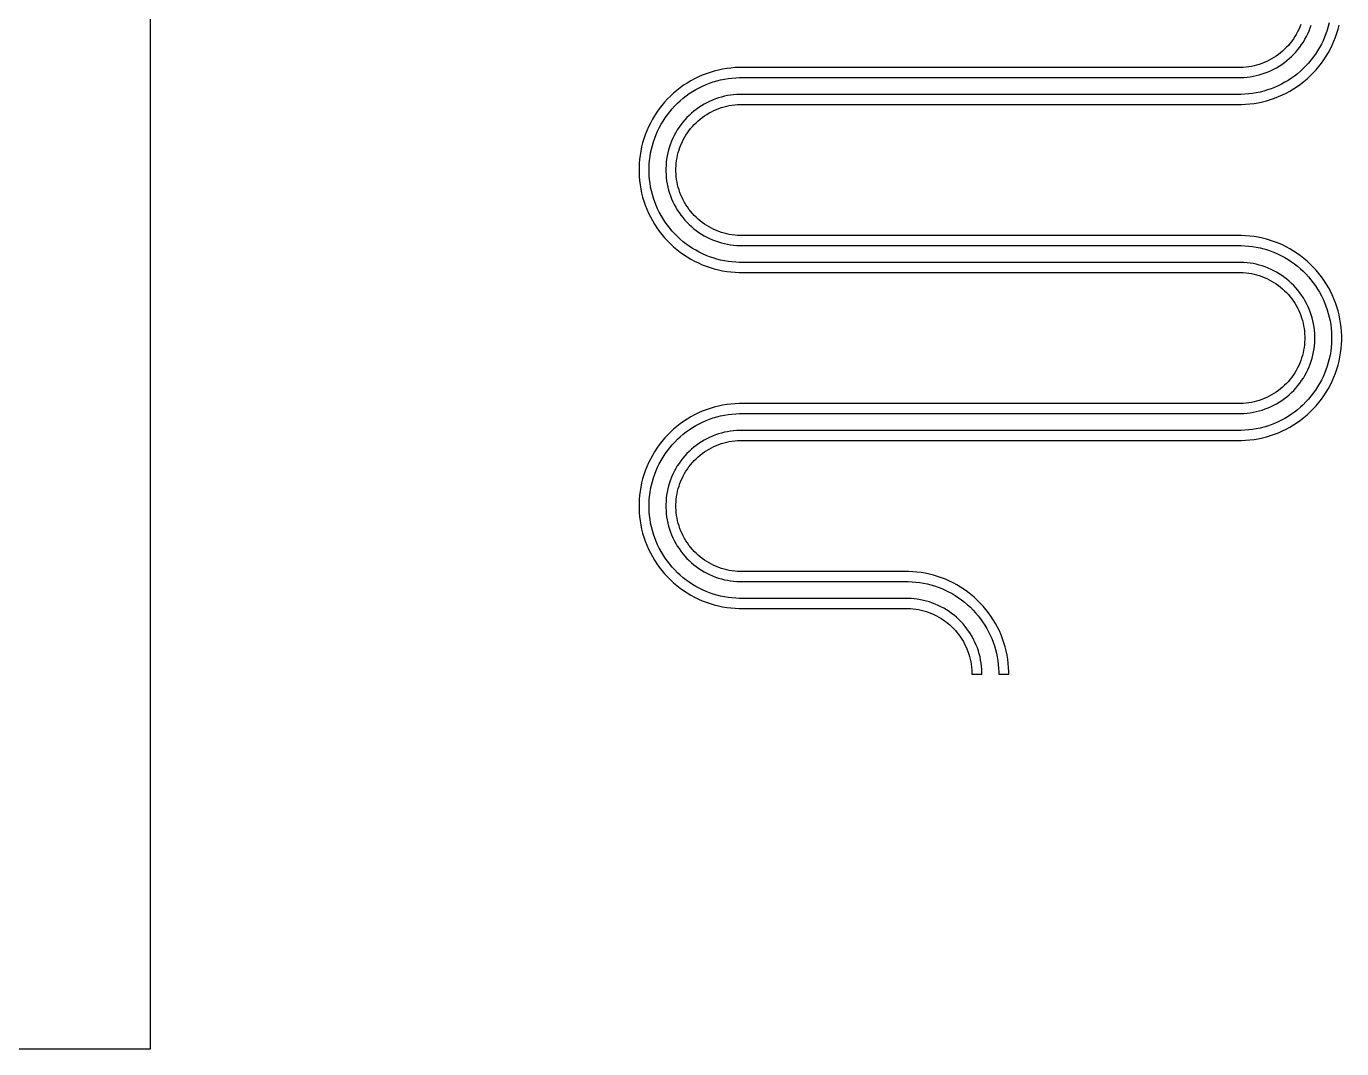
# Model space of a CAD drawing. Extents: x -3354 to 6958, y 9496 to 19808.
# Drawn here: x -1625 to -842, y 13403 to 14012 of the extents above; entities that cross this region are included whole.
import ezdxf

# ---------------------------------------------------------------- set-up
doc = ezdxf.new("R2010")
doc.units = 0
doc.layers.add('L1D0', color=3, linetype='CONTINUOUS')

msp = doc.modelspace()

# ---------------------------------------------------------------- linework, layer by layer
at = {"layer": 'L1D0'}
for points in [[(-2851.17, 15903.013), (-2851.17, 13403.013), (-1551.17, 13403.013), (-1551.17, 14637.013)], [(-866.346, 14012.587), (-866.932, 14011.085), (-867.58, 14009.609), (-868.288, 14008.16), (-869.055, 14006.742), (-869.881, 14005.357), (-870.762, 14004.007), (-871.699, 14002.695), (-872.69, 14001.423), (-873.732, 14000.192), (-874.824, 13999.006), (-875.964, 13997.866), (-877.15, 13996.774), (-878.381, 13995.732), (-879.653, 13994.741), (-880.965, 13993.804), (-882.315, 13992.923), (-883.7, 13992.097), (-885.118, 13991.33), (-886.567, 13990.622), (-888.043, 13989.974), (-889.545, 13989.388), (-891.07, 13988.864), (-892.616, 13988.404), (-894.179, 13988.008), (-895.757, 13987.678), (-897.347, 13987.412), (-898.947, 13987.213), (-900.554, 13987.08), (-902.165, 13987.013), (-1200.63, 13987.013), (-1203.15, 13986.909), (-1205.663, 13986.701), (-1208.166, 13986.389), (-1210.653, 13985.973), (-1213.121, 13985.456), (-1215.566, 13984.837), (-1217.983, 13984.117), (-1220.368, 13983.298), (-1222.718, 13982.382), (-1225.027, 13981.369), (-1227.293, 13980.261), (-1229.511, 13979.061), (-1231.677, 13977.77), (-1233.788, 13976.39), (-1235.841, 13974.925), (-1237.831, 13973.376), (-1239.755, 13971.746), (-1241.611, 13970.038), (-1243.394, 13968.255), (-1245.102, 13966.399), (-1246.732, 13964.475), (-1248.281, 13962.485), (-1249.746, 13960.432), (-1251.126, 13958.321), (-1252.417, 13956.155), (-1253.617, 13953.937), (-1254.725, 13951.671), (-1255.738, 13949.362), (-1256.654, 13947.012), (-1257.473, 13944.627), (-1258.193, 13942.21), (-1258.812, 13939.765), (-1259.329, 13937.297), (-1259.745, 13934.81), (-1260.057, 13932.307), (-1260.265, 13929.794), (-1260.369, 13927.274), (-1260.369, 13924.752), (-1260.265, 13922.232), (-1260.057, 13919.719), (-1259.745, 13917.216), (-1259.329, 13914.729), (-1258.812, 13912.261), (-1258.193, 13909.816), (-1257.473, 13907.399), (-1256.654, 13905.014), (-1255.738, 13902.664), (-1254.725, 13900.355), (-1253.617, 13898.089), (-1252.417, 13895.871), (-1251.126, 13893.705), (-1249.746, 13891.594), (-1248.281, 13889.541), (-1246.732, 13887.551), (-1245.102, 13885.627), (-1243.394, 13883.771), (-1241.611, 13881.988), (-1239.755, 13880.28), (-1237.831, 13878.65), (-1235.841, 13877.101), (-1233.788, 13875.636), (-1231.677, 13874.256), (-1229.511, 13872.965), (-1227.293, 13871.765), (-1225.027, 13870.657), (-1222.718, 13869.644), (-1220.368, 13868.728), (-1217.983, 13867.909), (-1215.566, 13867.189), (-1213.121, 13866.57), (-1210.653, 13866.053), (-1208.166, 13865.637), (-1205.663, 13865.325), (-1203.15, 13865.117), (-1200.63, 13865.013), (-902.165, 13865.013), (-900.554, 13864.946), (-898.947, 13864.813), (-897.347, 13864.614), (-895.757, 13864.348), (-894.179, 13864.018), (-892.616, 13863.622), (-891.07, 13863.162), (-889.545, 13862.638), (-888.043, 13862.052), (-886.567, 13861.404), (-885.118, 13860.696), (-883.7, 13859.929), (-882.315, 13859.103), (-880.965, 13858.222), (-879.653, 13857.285), (-878.381, 13856.294), (-877.15, 13855.252), (-875.964, 13854.16), (-874.824, 13853.02), (-873.732, 13851.834), (-872.69, 13850.603), (-871.699, 13849.331), (-870.762, 13848.019), (-869.881, 13846.669), (-869.055, 13845.284), (-868.288, 13843.866), (-867.58, 13842.417), (-866.932, 13840.941), (-866.346, 13839.439), (-865.822, 13837.914), (-865.362, 13836.368), (-864.966, 13834.805), (-864.636, 13833.227), (-864.37, 13831.637), (-864.171, 13830.037), (-864.038, 13828.43), (-863.971, 13826.819), (-863.971, 13825.207), (-864.038, 13823.596), (-864.171, 13821.989), (-864.37, 13820.389), (-864.636, 13818.799), (-864.966, 13817.221), (-865.362, 13815.658), (-865.822, 13814.112), (-866.346, 13812.587), (-866.932, 13811.085), (-867.58, 13809.609), (-868.288, 13808.16), (-869.055, 13806.742), (-869.881, 13805.357), (-870.762, 13804.007), (-871.699, 13802.695), (-872.69, 13801.423), (-873.732, 13800.192), (-874.824, 13799.006), (-875.964, 13797.866), (-877.15, 13796.774), (-878.381, 13795.732), (-879.653, 13794.741), (-880.965, 13793.804), (-882.315, 13792.923), (-883.7, 13792.097), (-885.118, 13791.33), (-886.567, 13790.622), (-888.043, 13789.974), (-889.545, 13789.388), (-891.07, 13788.864), (-892.616, 13788.404), (-894.179, 13788.008), (-895.757, 13787.678), (-897.347, 13787.412), (-898.947, 13787.213), (-900.554, 13787.08), (-902.165, 13787.013), (-1200.63, 13787.013), (-1203.15, 13786.909), (-1205.663, 13786.701), (-1208.166, 13786.389), (-1210.653, 13785.973), (-1213.121, 13785.456), (-1215.566, 13784.837), (-1217.983, 13784.117), (-1220.368, 13783.298), (-1222.718, 13782.382), (-1225.027, 13781.369), (-1227.293, 13780.261), (-1229.511, 13779.061), (-1231.677, 13777.77), (-1233.788, 13776.39), (-1235.841, 13774.925), (-1237.831, 13773.376), (-1239.755, 13771.746), (-1241.611, 13770.038), (-1243.394, 13768.255), (-1245.102, 13766.399), (-1246.732, 13764.475), (-1248.281, 13762.485), (-1249.746, 13760.432), (-1251.126, 13758.321), (-1252.417, 13756.155), (-1253.617, 13753.937), (-1254.725, 13751.671), (-1255.738, 13749.362), (-1256.654, 13747.012), (-1257.473, 13744.627), (-1258.193, 13742.21), (-1258.812, 13739.765), (-1259.329, 13737.297), (-1259.745, 13734.81), (-1260.057, 13732.307), (-1260.265, 13729.794), (-1260.369, 13727.274), (-1260.369, 13724.752), (-1260.265, 13722.232), (-1260.057, 13719.719), (-1259.745, 13717.216), (-1259.329, 13714.729), (-1258.812, 13712.261), (-1258.193, 13709.816), (-1257.473, 13707.399), (-1256.654, 13705.014), (-1255.738, 13702.664), (-1254.725, 13700.355), (-1253.617, 13698.089), (-1252.417, 13695.871), (-1251.126, 13693.705), (-1249.746, 13691.594), (-1248.281, 13689.541), (-1246.732, 13687.551), (-1245.102, 13685.627), (-1243.394, 13683.771), (-1241.611, 13681.988), (-1239.755, 13680.28), (-1237.831, 13678.65), (-1235.841, 13677.101), (-1233.788, 13675.636), (-1231.677, 13674.256), (-1229.511, 13672.965), (-1227.293, 13671.765), (-1225.027, 13670.657), (-1222.718, 13669.644), (-1220.368, 13668.728), (-1217.983, 13667.909), (-1215.566, 13667.189), (-1213.121, 13666.57), (-1210.653, 13666.053), (-1208.166, 13665.637), (-1205.663, 13665.325), (-1203.15, 13665.117), (-1200.63, 13665.013), (-1100.364, 13665.013), (-1098.753, 13664.946), (-1097.146, 13664.813), (-1095.546, 13664.614), (-1093.956, 13664.348), (-1092.378, 13664.018), (-1090.815, 13663.622), (-1089.269, 13663.162), (-1087.744, 13662.638), (-1086.242, 13662.052), (-1084.766, 13661.404), (-1083.317, 13660.696), (-1081.899, 13659.929), (-1080.514, 13659.103), (-1079.164, 13658.222), (-1077.852, 13657.285), (-1076.58, 13656.294), (-1075.349, 13655.252), (-1074.163, 13654.16), (-1073.023, 13653.02), (-1071.931, 13651.834), (-1070.889, 13650.603), (-1069.898, 13649.331), (-1068.961, 13648.019), (-1068.08, 13646.669), (-1067.254, 13645.284), (-1066.487, 13643.866), (-1065.779, 13642.417), (-1065.131, 13640.941), (-1064.545, 13639.439), (-1064.021, 13637.914), (-1063.561, 13636.368), (-1063.165, 13634.805), (-1062.835, 13633.227), (-1062.569, 13631.637), (-1062.37, 13630.037), (-1062.237, 13628.43), (-1062.17, 13626.819), (-1062.17, 13626.013), (-1056.17, 13626.013), (-1056.17, 13626.943), (-1056.247, 13628.802), (-1056.401, 13630.656), (-1056.631, 13632.502), (-1056.937, 13634.337), (-1057.319, 13636.158), (-1057.775, 13637.962), (-1058.306, 13639.745), (-1058.91, 13641.504), (-1059.587, 13643.237), (-1060.334, 13644.941), (-1061.151, 13646.613), (-1062.036, 13648.249), (-1062.989, 13649.847), (-1064.006, 13651.404), (-1065.087, 13652.919), (-1066.23, 13654.387), (-1067.432, 13655.806), (-1068.692, 13657.175), (-1070.008, 13658.491), (-1071.377, 13659.751), (-1072.796, 13660.953), (-1074.264, 13662.096), (-1075.779, 13663.177), (-1077.336, 13664.194), (-1078.934, 13665.147), (-1080.57, 13666.032), (-1082.242, 13666.849), (-1083.946, 13667.596), (-1085.679, 13668.273), (-1087.438, 13668.877), (-1089.221, 13669.408), (-1091.025, 13669.864), (-1092.846, 13670.246), (-1094.681, 13670.552), (-1096.527, 13670.782), (-1098.381, 13670.936), (-1100.24, 13671.013), (-1200.506, 13671.013), (-1202.778, 13671.107), (-1205.044, 13671.295), (-1207.3, 13671.576), (-1209.543, 13671.95), (-1211.769, 13672.417), (-1213.973, 13672.975), (-1216.152, 13673.624), (-1218.303, 13674.362), (-1220.421, 13675.189), (-1222.503, 13676.102), (-1224.546, 13677.101), (-1226.546, 13678.183), (-1228.499, 13679.347), (-1230.403, 13680.591), (-1232.254, 13681.912), (-1234.048, 13683.309), (-1235.783, 13684.778), (-1237.456, 13686.318), (-1239.064, 13687.926), (-1240.604, 13689.599), (-1242.073, 13691.334), (-1243.47, 13693.128), (-1244.791, 13694.979), (-1246.035, 13696.883), (-1247.199, 13698.836), (-1248.281, 13700.836), (-1249.28, 13702.879), (-1250.193, 13704.961), (-1251.02, 13707.079), (-1251.758, 13709.23), (-1252.407, 13711.409), (-1252.965, 13713.613), (-1253.432, 13715.839), (-1253.806, 13718.082), (-1254.087, 13720.338), (-1254.275, 13722.604), (-1254.369, 13724.876), (-1254.369, 13727.15), (-1254.275, 13729.422), (-1254.087, 13731.688), (-1253.806, 13733.944), (-1253.432, 13736.187), (-1252.965, 13738.413), (-1252.407, 13740.617), (-1251.758, 13742.796), (-1251.02, 13744.947), (-1250.193, 13747.065), (-1249.28, 13749.147), (-1248.281, 13751.19), (-1247.199, 13753.19), (-1246.035, 13755.143), (-1244.791, 13757.047), (-1243.47, 13758.898), (-1242.073, 13760.692), (-1240.604, 13762.427), (-1239.064, 13764.1), (-1237.456, 13765.708), (-1235.783, 13767.248), (-1234.048, 13768.717), (-1232.254, 13770.114), (-1230.403, 13771.435), (-1228.499, 13772.679), (-1226.546, 13773.843), (-1224.546, 13774.925), (-1222.503, 13775.924), (-1220.421, 13776.837), (-1218.303, 13777.664), (-1216.152, 13778.402), (-1213.973, 13779.051), (-1211.769, 13779.609), (-1209.543, 13780.076), (-1207.3, 13780.45), (-1205.044, 13780.731), (-1202.778, 13780.919), (-1200.506, 13781.013), (-902.041, 13781.013), (-900.182, 13781.09), (-898.328, 13781.244), (-896.482, 13781.474), (-894.647, 13781.78), (-892.826, 13782.162), (-891.022, 13782.618), (-889.239, 13783.149), (-887.48, 13783.753), (-885.747, 13784.43), (-884.043, 13785.177), (-882.371, 13785.994), (-880.735, 13786.879), (-879.137, 13787.832), (-877.58, 13788.849), (-876.065, 13789.93), (-874.597, 13791.073), (-873.178, 13792.275), (-871.809, 13793.535), (-870.493, 13794.851), (-869.233, 13796.22), (-868.031, 13797.639), (-866.888, 13799.107), (-865.807, 13800.622), (-864.79, 13802.179), (-863.837, 13803.777), (-862.952, 13805.413), (-862.135, 13807.085), (-861.388, 13808.789), (-860.711, 13810.522), (-860.107, 13812.281), (-859.576, 13814.064), (-859.12, 13815.868), (-858.738, 13817.689), (-858.432, 13819.524), (-858.202, 13821.37), (-858.048, 13823.224), (-857.971, 13825.083), (-857.971, 13826.943), (-858.048, 13828.802), (-858.202, 13830.656), (-858.432, 13832.502), (-858.738, 13834.337), (-859.12, 13836.158), (-859.576, 13837.962), (-860.107, 13839.745), (-860.711, 13841.504), (-861.388, 13843.237), (-862.135, 13844.941), (-862.952, 13846.613), (-863.837, 13848.249), (-864.79, 13849.847), (-865.807, 13851.404), (-866.888, 13852.919), (-868.031, 13854.387), (-869.233, 13855.806), (-870.493, 13857.175), (-871.809, 13858.491), (-873.178, 13859.751), (-874.597, 13860.953), (-876.065, 13862.096), (-877.58, 13863.177), (-879.137, 13864.194), (-880.735, 13865.147), (-882.371, 13866.032), (-884.043, 13866.849), (-885.747, 13867.596), (-887.48, 13868.273), (-889.239, 13868.877), (-891.022, 13869.408), (-892.826, 13869.864), (-894.647, 13870.246), (-896.482, 13870.552), (-898.328, 13870.782), (-900.182, 13870.936), (-902.041, 13871.013), (-1200.506, 13871.013), (-1202.778, 13871.107), (-1205.044, 13871.295), (-1207.3, 13871.576), (-1209.543, 13871.95), (-1211.769, 13872.417), (-1213.973, 13872.975), (-1216.152, 13873.624), (-1218.303, 13874.362), (-1220.421, 13875.189), (-1222.503, 13876.102), (-1224.546, 13877.101), (-1226.546, 13878.183), (-1228.499, 13879.347), (-1230.403, 13880.591), (-1232.254, 13881.912), (-1234.048, 13883.309), (-1235.783, 13884.778), (-1237.456, 13886.318), (-1239.064, 13887.926), (-1240.604, 13889.599), (-1242.073, 13891.334), (-1243.47, 13893.128), (-1244.791, 13894.979), (-1246.035, 13896.883), (-1247.199, 13898.836), (-1248.281, 13900.836), (-1249.28, 13902.879), (-1250.193, 13904.961), (-1251.02, 13907.079), (-1251.758, 13909.23), (-1252.407, 13911.409), (-1252.965, 13913.613), (-1253.432, 13915.839), (-1253.806, 13918.082), (-1254.087, 13920.338), (-1254.275, 13922.604), (-1254.369, 13924.876), (-1254.369, 13927.15), (-1254.275, 13929.422), (-1254.087, 13931.688), (-1253.806, 13933.944), (-1253.432, 13936.187), (-1252.965, 13938.413), (-1252.407, 13940.617), (-1251.758, 13942.796), (-1251.02, 13944.947), (-1250.193, 13947.065), (-1249.28, 13949.147), (-1248.281, 13951.19), (-1247.199, 13953.19), (-1246.035, 13955.143), (-1244.791, 13957.047), (-1243.47, 13958.898), (-1242.073, 13960.692), (-1240.604, 13962.427), (-1239.064, 13964.1), (-1237.456, 13965.708), (-1235.783, 13967.248), (-1234.048, 13968.717), (-1232.254, 13970.114), (-1230.403, 13971.435), (-1228.499, 13972.679), (-1226.546, 13973.843), (-1224.546, 13974.925), (-1222.503, 13975.924), (-1220.421, 13976.837), (-1218.303, 13977.664), (-1216.152, 13978.402), (-1213.973, 13979.051), (-1211.769, 13979.609), (-1209.543, 13980.076), (-1207.3, 13980.45), (-1205.044, 13980.731), (-1202.778, 13980.919), (-1200.506, 13981.013), (-902.041, 13981.013), (-900.182, 13981.09), (-898.328, 13981.244), (-896.482, 13981.474), (-894.647, 13981.78), (-892.826, 13982.162), (-891.022, 13982.618), (-889.239, 13983.149), (-887.48, 13983.753), (-885.747, 13984.43), (-884.043, 13985.177), (-882.371, 13985.994), (-880.735, 13986.879), (-879.137, 13987.832), (-877.58, 13988.849), (-876.065, 13989.93), (-874.597, 13991.073), (-873.178, 13992.275), (-871.809, 13993.535), (-870.493, 13994.851), (-869.233, 13996.22), (-868.031, 13997.639), (-866.888, 13999.107), (-865.807, 14000.622), (-864.79, 14002.179), (-863.837, 14003.777), (-862.952, 14005.413), (-862.135, 14007.085), (-861.388, 14008.789), (-860.711, 14010.522), (-860.107, 14012.281)], [(-849.375, 14013.613), (-849.933, 14011.409), (-850.582, 14009.23), (-851.32, 14007.079), (-852.147, 14004.961), (-853.06, 14002.879), (-854.059, 14000.836), (-855.141, 13998.836), (-856.305, 13996.883), (-857.549, 13994.979), (-858.87, 13993.128), (-860.267, 13991.334), (-861.736, 13989.599), (-863.276, 13987.926), (-864.884, 13986.318), (-866.557, 13984.778), (-868.292, 13983.309), (-870.086, 13981.912), (-871.937, 13980.591), (-873.841, 13979.347), (-875.794, 13978.183), (-877.794, 13977.101), (-879.837, 13976.102), (-881.919, 13975.189), (-884.037, 13974.362), (-886.188, 13973.624), (-888.367, 13972.975), (-890.571, 13972.417), (-892.797, 13971.95), (-895.04, 13971.576), (-897.296, 13971.295), (-899.562, 13971.107), (-901.834, 13971.013), (-1200.299, 13971.013), (-1202.158, 13970.936), (-1204.012, 13970.782), (-1205.858, 13970.552), (-1207.693, 13970.246), (-1209.514, 13969.864), (-1211.318, 13969.408), (-1213.101, 13968.877), (-1214.86, 13968.273), (-1216.593, 13967.596), (-1218.297, 13966.849), (-1219.969, 13966.032), (-1221.605, 13965.147), (-1223.203, 13964.194), (-1224.76, 13963.177), (-1226.275, 13962.096), (-1227.743, 13960.953), (-1229.162, 13959.751), (-1230.531, 13958.491), (-1231.847, 13957.175), (-1233.107, 13955.806), (-1234.309, 13954.387), (-1235.452, 13952.919), (-1236.533, 13951.404), (-1237.55, 13949.847), (-1238.503, 13948.249), (-1239.388, 13946.613), (-1240.205, 13944.941), (-1240.952, 13943.237), (-1241.629, 13941.504), (-1242.233, 13939.745), (-1242.764, 13937.962), (-1243.22, 13936.158), (-1243.602, 13934.337), (-1243.908, 13932.502), (-1244.138, 13930.656), (-1244.292, 13928.802), (-1244.369, 13926.943), (-1244.369, 13925.083), (-1244.292, 13923.224), (-1244.138, 13921.37), (-1243.908, 13919.524), (-1243.602, 13917.689), (-1243.22, 13915.868), (-1242.764, 13914.064), (-1242.233, 13912.281), (-1241.629, 13910.522), (-1240.952, 13908.789), (-1240.205, 13907.085), (-1239.388, 13905.413), (-1238.503, 13903.777), (-1237.55, 13902.179), (-1236.533, 13900.622), (-1235.452, 13899.107), (-1234.309, 13897.639), (-1233.107, 13896.22), (-1231.847, 13894.851), (-1230.531, 13893.535), (-1229.162, 13892.275), (-1227.743, 13891.073), (-1226.275, 13889.93), (-1224.76, 13888.849), (-1223.203, 13887.832), (-1221.605, 13886.879), (-1219.969, 13885.994), (-1218.297, 13885.177), (-1216.593, 13884.43), (-1214.86, 13883.753), (-1213.101, 13883.149), (-1211.318, 13882.618), (-1209.514, 13882.162), (-1207.693, 13881.78), (-1205.858, 13881.474), (-1204.012, 13881.244), (-1202.158, 13881.09), (-1200.299, 13881.013), (-901.834, 13881.013), (-899.562, 13880.919), (-897.296, 13880.731), (-895.04, 13880.45), (-892.797, 13880.076), (-890.571, 13879.609), (-888.367, 13879.051), (-886.188, 13878.402), (-884.037, 13877.664), (-881.919, 13876.837), (-879.837, 13875.924), (-877.794, 13874.925), (-875.794, 13873.843), (-873.841, 13872.679), (-871.937, 13871.435), (-870.086, 13870.114), (-868.292, 13868.717), (-866.557, 13867.248), (-864.884, 13865.708), (-863.276, 13864.1), (-861.736, 13862.427), (-860.267, 13860.692), (-858.87, 13858.898), (-857.549, 13857.047), (-856.305, 13855.143), (-855.141, 13853.19), (-854.059, 13851.19), (-853.06, 13849.147), (-852.147, 13847.065), (-851.32, 13844.947), (-850.582, 13842.796), (-849.933, 13840.617), (-849.375, 13838.413), (-848.908, 13836.187), (-848.534, 13833.944), (-848.253, 13831.688), (-848.065, 13829.422), (-847.971, 13827.15), (-847.971, 13824.876), (-848.065, 13822.604), (-848.253, 13820.338), (-848.534, 13818.082), (-848.908, 13815.839), (-849.375, 13813.613), (-849.933, 13811.409), (-850.582, 13809.23), (-851.32, 13807.079), (-852.147, 13804.961), (-853.06, 13802.879), (-854.059, 13800.836), (-855.141, 13798.836), (-856.305, 13796.883), (-857.549, 13794.979), (-858.87, 13793.128), (-860.267, 13791.334), (-861.736, 13789.599), (-863.276, 13787.926), (-864.884, 13786.318), (-866.557, 13784.778), (-868.292, 13783.309), (-870.086, 13781.912), (-871.937, 13780.591), (-873.841, 13779.347), (-875.794, 13778.183), (-877.794, 13777.101), (-879.837, 13776.102), (-881.919, 13775.189), (-884.037, 13774.362), (-886.188, 13773.624), (-888.367, 13772.975), (-890.571, 13772.417), (-892.797, 13771.95), (-895.04, 13771.576), (-897.296, 13771.295), (-899.562, 13771.107), (-901.834, 13771.013), (-1200.299, 13771.013), (-1202.158, 13770.936), (-1204.012, 13770.782), (-1205.858, 13770.552), (-1207.693, 13770.246), (-1209.514, 13769.864), (-1211.318, 13769.408), (-1213.101, 13768.877), (-1214.86, 13768.273), (-1216.593, 13767.596), (-1218.297, 13766.849), (-1219.969, 13766.032), (-1221.605, 13765.147), (-1223.203, 13764.194), (-1224.76, 13763.177), (-1226.275, 13762.096), (-1227.743, 13760.953), (-1229.162, 13759.751), (-1230.531, 13758.491), (-1231.847, 13757.175), (-1233.107, 13755.806), (-1234.309, 13754.387), (-1235.452, 13752.919), (-1236.533, 13751.404), (-1237.55, 13749.847), (-1238.503, 13748.249), (-1239.388, 13746.613), (-1240.205, 13744.941), (-1240.952, 13743.237), (-1241.629, 13741.504), (-1242.233, 13739.745), (-1242.764, 13737.962), (-1243.22, 13736.158), (-1243.602, 13734.337), (-1243.908, 13732.502), (-1244.138, 13730.656), (-1244.292, 13728.802), (-1244.369, 13726.943), (-1244.369, 13725.083), (-1244.292, 13723.224), (-1244.138, 13721.37), (-1243.908, 13719.524), (-1243.602, 13717.689), (-1243.22, 13715.868), (-1242.764, 13714.064), (-1242.233, 13712.281), (-1241.629, 13710.522), (-1240.952, 13708.789), (-1240.205, 13707.085), (-1239.388, 13705.413), (-1238.503, 13703.777), (-1237.55, 13702.179), (-1236.533, 13700.622), (-1235.452, 13699.107), (-1234.309, 13697.639), (-1233.107, 13696.22), (-1231.847, 13694.851), (-1230.531, 13693.535), (-1229.162, 13692.275), (-1227.743, 13691.073), (-1226.275, 13689.93), (-1224.76, 13688.849), (-1223.203, 13687.832), (-1221.605, 13686.879), (-1219.969, 13685.994), (-1218.297, 13685.177), (-1216.593, 13684.43), (-1214.86, 13683.753), (-1213.101, 13683.149), (-1211.318, 13682.618), (-1209.514, 13682.162), (-1207.693, 13681.78), (-1205.858, 13681.474), (-1204.012, 13681.244), (-1202.158, 13681.09), (-1200.299, 13681.013), (-1100.033, 13681.013), (-1097.761, 13680.919), (-1095.495, 13680.731), (-1093.239, 13680.45), (-1090.996, 13680.076), (-1088.77, 13679.609), (-1086.566, 13679.051), (-1084.387, 13678.402), (-1082.236, 13677.664), (-1080.118, 13676.837), (-1078.036, 13675.924), (-1075.993, 13674.925), (-1073.993, 13673.843), (-1072.04, 13672.679), (-1070.136, 13671.435), (-1068.285, 13670.114), (-1066.491, 13668.717), (-1064.756, 13667.248), (-1063.083, 13665.708), (-1061.475, 13664.1), (-1059.935, 13662.427), (-1058.466, 13660.692), (-1057.069, 13658.898), (-1055.748, 13657.047), (-1054.504, 13655.143), (-1053.34, 13653.19), (-1052.258, 13651.19), (-1051.259, 13649.147), (-1050.346, 13647.065), (-1049.519, 13644.947), (-1048.781, 13642.796), (-1048.132, 13640.617), (-1047.574, 13638.413), (-1047.107, 13636.187), (-1046.733, 13633.944), (-1046.452, 13631.688), (-1046.264, 13629.422), (-1046.17, 13627.15), (-1046.17, 13626.013), (-1040.17, 13626.013), (-1040.17, 13627.274), (-1040.274, 13629.794), (-1040.482, 13632.307), (-1040.794, 13634.81), (-1041.21, 13637.297), (-1041.727, 13639.765), (-1042.346, 13642.21), (-1043.066, 13644.627), (-1043.885, 13647.012), (-1044.801, 13649.362), (-1045.814, 13651.671), (-1046.922, 13653.937), (-1048.122, 13656.155), (-1049.413, 13658.321), (-1050.793, 13660.432), (-1052.258, 13662.485), (-1053.807, 13664.475), (-1055.437, 13666.399), (-1057.145, 13668.255), (-1058.928, 13670.038), (-1060.784, 13671.746), (-1062.708, 13673.376), (-1064.698, 13674.925), (-1066.751, 13676.39), (-1068.862, 13677.77), (-1071.028, 13679.061), (-1073.246, 13680.261), (-1075.512, 13681.369), (-1077.821, 13682.382), (-1080.171, 13683.298), (-1082.556, 13684.117), (-1084.973, 13684.837), (-1087.418, 13685.456), (-1089.886, 13685.973), (-1092.373, 13686.389), (-1094.876, 13686.701), (-1097.389, 13686.909), (-1099.909, 13687.013), (-1200.175, 13687.013), (-1201.786, 13687.08), (-1203.393, 13687.213), (-1204.993, 13687.412), (-1206.583, 13687.678), (-1208.161, 13688.008), (-1209.724, 13688.404), (-1211.27, 13688.864), (-1212.795, 13689.388), (-1214.297, 13689.974), (-1215.773, 13690.622), (-1217.222, 13691.33), (-1218.64, 13692.097), (-1220.025, 13692.923), (-1221.375, 13693.804), (-1222.687, 13694.741), (-1223.959, 13695.732), (-1225.19, 13696.774), (-1226.376, 13697.866), (-1227.516, 13699.006), (-1228.608, 13700.192), (-1229.65, 13701.423), (-1230.641, 13702.695), (-1231.578, 13704.007), (-1232.459, 13705.357), (-1233.285, 13706.742), (-1234.052, 13708.16), (-1234.76, 13709.609), (-1235.408, 13711.085), (-1235.994, 13712.587), (-1236.518, 13714.112), (-1236.978, 13715.658), (-1237.374, 13717.221), (-1237.704, 13718.799), (-1237.97, 13720.389), (-1238.169, 13721.989), (-1238.302, 13723.596), (-1238.369, 13725.207), (-1238.369, 13726.819), (-1238.302, 13728.43), (-1238.169, 13730.037), (-1237.97, 13731.637), (-1237.704, 13733.227), (-1237.374, 13734.805), (-1236.978, 13736.368), (-1236.518, 13737.914), (-1235.994, 13739.439), (-1235.408, 13740.941), (-1234.76, 13742.417), (-1234.052, 13743.866), (-1233.285, 13745.284), (-1232.459, 13746.669), (-1231.578, 13748.019), (-1230.641, 13749.331), (-1229.65, 13750.603), (-1228.608, 13751.834), (-1227.516, 13753.02), (-1226.376, 13754.16), (-1225.19, 13755.252), (-1223.959, 13756.294), (-1222.687, 13757.285), (-1221.375, 13758.222), (-1220.025, 13759.103), (-1218.64, 13759.929), (-1217.222, 13760.696), (-1215.773, 13761.404), (-1214.297, 13762.052), (-1212.795, 13762.638), (-1211.27, 13763.162), (-1209.724, 13763.622), (-1208.161, 13764.018), (-1206.583, 13764.348), (-1204.993, 13764.614), (-1203.393, 13764.813), (-1201.786, 13764.946), (-1200.175, 13765.013), (-901.71, 13765.013), (-899.19, 13765.117), (-896.677, 13765.325), (-894.174, 13765.637), (-891.687, 13766.053), (-889.219, 13766.57), (-886.774, 13767.189), (-884.357, 13767.909), (-881.972, 13768.728), (-879.622, 13769.644), (-877.313, 13770.657), (-875.047, 13771.765), (-872.829, 13772.965), (-870.663, 13774.256), (-868.552, 13775.636), (-866.499, 13777.101), (-864.509, 13778.65), (-862.585, 13780.28), (-860.729, 13781.988), (-858.946, 13783.771), (-857.238, 13785.627), (-855.608, 13787.551), (-854.059, 13789.541), (-852.594, 13791.594), (-851.214, 13793.705), (-849.923, 13795.871), (-848.723, 13798.089), (-847.615, 13800.355), (-846.602, 13802.664), (-845.686, 13805.014), (-844.867, 13807.399), (-844.147, 13809.816), (-843.528, 13812.261), (-843.011, 13814.729), (-842.595, 13817.216), (-842.283, 13819.719), (-842.075, 13822.232), (-841.971, 13824.752), (-841.971, 13827.274), (-842.075, 13829.794), (-842.283, 13832.307), (-842.595, 13834.81), (-843.011, 13837.297), (-843.528, 13839.765), (-844.147, 13842.21), (-844.867, 13844.627), (-845.686, 13847.012), (-846.602, 13849.362), (-847.615, 13851.671), (-848.723, 13853.937), (-849.923, 13856.155), (-851.214, 13858.321), (-852.594, 13860.432), (-854.059, 13862.485), (-855.608, 13864.475), (-857.238, 13866.399), (-858.946, 13868.255), (-860.729, 13870.038), (-862.585, 13871.746), (-864.509, 13873.376), (-866.499, 13874.925), (-868.552, 13876.39), (-870.663, 13877.77), (-872.829, 13879.061), (-875.047, 13880.261), (-877.313, 13881.369), (-879.622, 13882.382), (-881.972, 13883.298), (-884.357, 13884.117), (-886.774, 13884.837), (-889.219, 13885.456), (-891.687, 13885.973), (-894.174, 13886.389), (-896.677, 13886.701), (-899.19, 13886.909), (-901.71, 13887.013), (-1200.175, 13887.013), (-1201.786, 13887.08), (-1203.393, 13887.213), (-1204.993, 13887.412), (-1206.583, 13887.678), (-1208.161, 13888.008), (-1209.724, 13888.404), (-1211.27, 13888.864), (-1212.795, 13889.388), (-1214.297, 13889.974), (-1215.773, 13890.622), (-1217.222, 13891.33), (-1218.64, 13892.097), (-1220.025, 13892.923), (-1221.375, 13893.804), (-1222.687, 13894.741), (-1223.959, 13895.732), (-1225.19, 13896.774), (-1226.376, 13897.866), (-1227.516, 13899.006), (-1228.608, 13900.192), (-1229.65, 13901.423), (-1230.641, 13902.695), (-1231.578, 13904.007), (-1232.459, 13905.357), (-1233.285, 13906.742), (-1234.052, 13908.16), (-1234.76, 13909.609), (-1235.408, 13911.085), (-1235.994, 13912.587), (-1236.518, 13914.112), (-1236.978, 13915.658), (-1237.374, 13917.221), (-1237.704, 13918.799), (-1237.97, 13920.389), (-1238.169, 13921.989), (-1238.302, 13923.596), (-1238.369, 13925.207), (-1238.369, 13926.819), (-1238.302, 13928.43), (-1238.169, 13930.037), (-1237.97, 13931.637), (-1237.704, 13933.227), (-1237.374, 13934.805), (-1236.978, 13936.368), (-1236.518, 13937.914), (-1235.994, 13939.439), (-1235.408, 13940.941), (-1234.76, 13942.417), (-1234.052, 13943.866), (-1233.285, 13945.284), (-1232.459, 13946.669), (-1231.578, 13948.019), (-1230.641, 13949.331), (-1229.65, 13950.603), (-1228.608, 13951.834), (-1227.516, 13953.02), (-1226.376, 13954.16), (-1225.19, 13955.252), (-1223.959, 13956.294), (-1222.687, 13957.285), (-1221.375, 13958.222), (-1220.025, 13959.103), (-1218.64, 13959.929), (-1217.222, 13960.696), (-1215.773, 13961.404), (-1214.297, 13962.052), (-1212.795, 13962.638), (-1211.27, 13963.162), (-1209.724, 13963.622), (-1208.161, 13964.018), (-1206.583, 13964.348), (-1204.993, 13964.614), (-1203.393, 13964.813), (-1201.786, 13964.946), (-1200.175, 13965.013), (-901.71, 13965.013), (-899.19, 13965.117), (-896.677, 13965.325), (-894.174, 13965.637), (-891.687, 13966.053), (-889.219, 13966.57), (-886.774, 13967.189), (-884.357, 13967.909), (-881.972, 13968.728), (-879.622, 13969.644), (-877.313, 13970.657), (-875.047, 13971.765), (-872.829, 13972.965), (-870.663, 13974.256), (-868.552, 13975.636), (-866.499, 13977.101), (-864.509, 13978.65), (-862.585, 13980.28), (-860.729, 13981.988), (-858.946, 13983.771), (-857.238, 13985.627), (-855.608, 13987.551), (-854.059, 13989.541), (-852.594, 13991.594), (-851.214, 13993.705), (-849.923, 13995.871), (-848.723, 13998.089), (-847.615, 14000.355), (-846.602, 14002.664), (-845.686, 14005.014), (-844.867, 14007.399), (-844.147, 14009.816), (-843.528, 14012.261)]]:
    msp.add_lwpolyline(points, dxfattribs=at)

doc.saveas('drawing.dxf')
